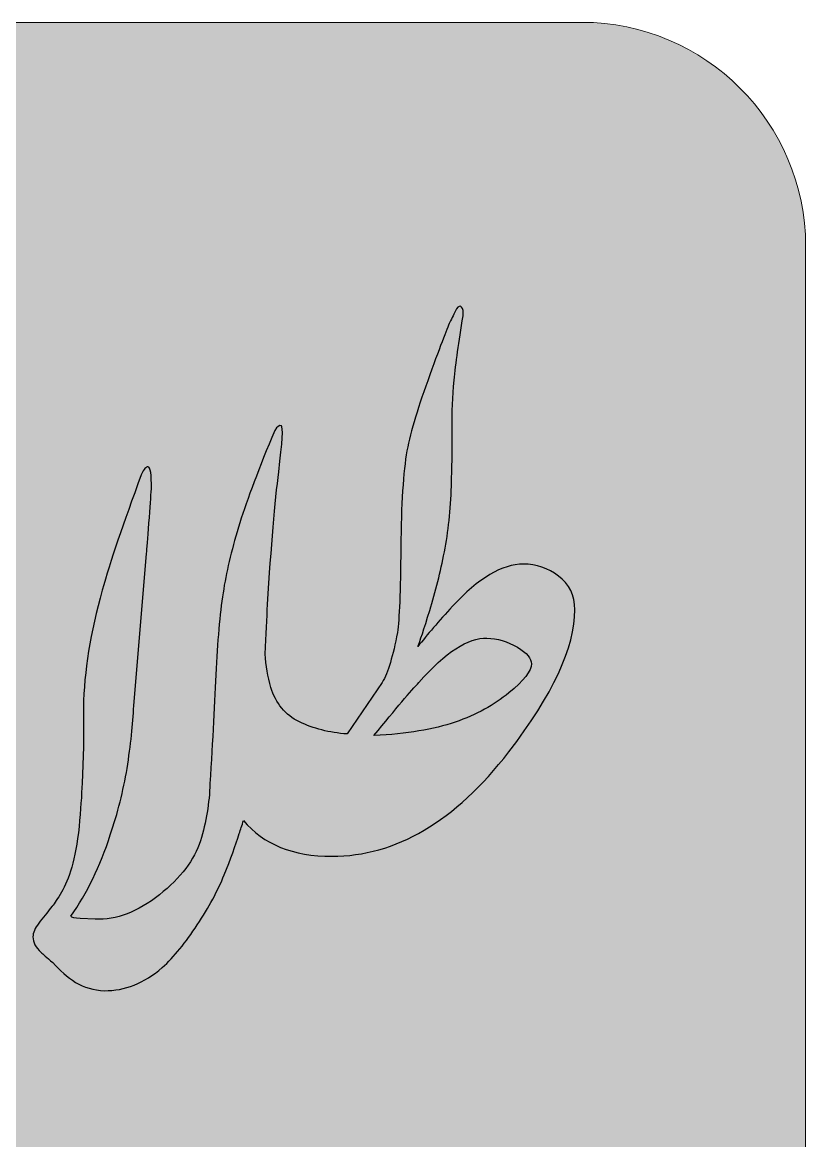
# Model space of a CAD drawing. Header units: millimetres. Extents: x -52.2 to -2.4, y -28.5 to 21.3.
# Drawn here: x -19.86 to -2.43, y -3.55 to 21.35 of the extents above; entities that cross this region are included whole.
import ezdxf

# ---------------------------------------------------------------- set-up
doc = ezdxf.new("R2010")
doc.units = ezdxf.units.MM
doc.header["$MEASUREMENT"] = 0
doc.layers.add('Layer 1', color=7, linetype='Continuous')

msp = doc.modelspace()

# ---------------------------------------------------------------- hatches: boundary and pattern name
at = {"layer": 'Layer 1', "true_color": 0xfff212}
h = msp.add_hatch(color=2, dxfattribs=at)
edge = h.paths.add_edge_path()
edge.add_spline(control_points=[(-47.2462, 21.3462), (-47.2462, 21.3462), (-7.406, 21.3462), (-7.406, 21.3462), (-4.667, 21.3462), (-2.4261, 19.1053), (-2.4261, 16.3663), (-2.4261, 16.3663), (-2.4261, -23.4739), (-2.4261, -23.4739), (-2.4261, -26.2129), (-4.667, -28.4538), (-7.406, -28.4538), (-7.406, -28.4538), (-47.2462, -28.4538), (-47.2462, -28.4538), (-49.9852, -28.4538), (-52.2261, -26.2129), (-52.2261, -23.4739), (-52.2261, -23.4739), (-52.2261, 16.3663), (-52.2261, 16.3663), (-52.2261, 19.1053), (-49.9852, 21.3462), (-47.2462, 21.3462)], knot_values=[0, 0, 0, 0, 0.125, 0.125, 0.125, 0.25, 0.25, 0.25, 0.375, 0.375, 0.375, 0.5, 0.5, 0.5, 0.625, 0.625, 0.625, 0.75, 0.75, 0.75, 0.875, 0.875, 0.875, 1, 1, 1, 1], degree=3, periodic=1)
at = {"layer": 'Layer 1', "true_color": 0x373435}
h = msp.add_hatch(color=250, dxfattribs=at)
edge = h.paths.add_edge_path()
edge.add_spline(control_points=[(-14.4076, 8.3873), (-14.4185, 8.0792), (-14.434, 7.7105), (-14.4568, 7.2812), (-14.4434, 7.0257), (-14.4009, 6.7766), (-14.3309, 6.5371), (-14.221, 6.1782), (-14.0103, 5.9227), (-13.6955, 5.7712), (-13.3835, 5.6197), (-13.03, 5.5305), (-12.6353, 5.5011), (-12.6353, 5.5011), (-11.8512, 6.65), (-11.8512, 6.65), (-11.7237, 6.8697), (-11.6109, 7.2409), (-11.5128, 7.7636), (-11.4712, 8.0456), (-11.4477, 8.6752), (-11.4388, 9.6462), (-11.4296, 10.6174), (-11.3853, 11.3389), (-11.302, 11.8081), (-11.2157, 12.2446), (-11.0465, 12.8055), (-10.794, 13.4945), (-10.5419, 14.1864), (-10.3874, 14.5875), (-10.3341, 14.6972), (-10.2777, 14.8071), (-10.233, 14.8959), (-10.1973, 14.9646), (-10.159, 15.0298), (-10.1202, 15.0415), (-10.0844, 15.0062), (-10.052, 14.9674), (-10.0399, 14.9022), (-10.052, 14.81), (-10.1497, 14.2251), (-10.2153, 13.747), (-10.2506, 13.3788), (-10.2865, 13.0105), (-10.3011, 12.6573), (-10.2953, 12.3215), (-10.2894, 11.9861), (-10.2953, 11.5526), (-10.313, 11.0211), (-10.3281, 10.4895), (-10.3816, 10.0025), (-10.4674, 9.5543), (-10.5566, 9.1086), (-10.6635, 8.6722), (-10.794, 8.2505), (-10.9249, 7.8258), (-11.0142, 7.5586), (-11.0583, 7.4488), (-10.8508, 7.7101), (-10.5925, 8.0102), (-10.2865, 8.3456), (-9.7044, 8.9723), (-9.1817, 9.2842), (-8.7096, 9.2842), (-8.4216, 9.2842), (-8.1602, 9.1949), (-7.9288, 9.0169), (-7.6851, 8.8414), (-7.5635, 8.5922), (-7.5635, 8.2686), (-7.5635, 7.4311), (-8.0533, 6.3769), (-9.0335, 5.0999), (-10.233, 3.5529), (-11.5487, 2.778), (-12.9737, 2.778), (-13.838, 2.778), (-14.4957, 3.0425), (-14.9421, 3.5739), (-14.9739, 3.4675), (-15.0046, 3.3706), (-15.0342, 3.2831), (-15.1175, 3.0218), (-15.2274, 2.7158), (-15.3696, 2.3651), (-15.5122, 2.0121), (-15.7114, 1.6409), (-15.9698, 1.252), (-16.2278, 0.8597), (-16.4862, 0.542), (-16.7476, 0.2988), (-17.1545, -0.0489), (-17.5851, -0.221), (-18.0362, -0.2151), (-18.274, -0.2033), (-18.4878, -0.144), (-18.6805, -0.0308), (-18.8591, 0.0908), (-19.0282, 0.2364), (-19.1856, 0.4116), (-19.3249, 0.5273), (-19.4111, 0.6013), (-19.444, 0.6372), (-19.5686, 0.747), (-19.6279, 0.8628), (-19.6279, 0.9848), (-19.6279, 1.0736), (-19.5833, 1.1746), (-19.4974, 1.2903), (-19.4111, 1.4002), (-19.3131, 1.5252), (-19.2003, 1.6645), (-19.1498, 1.733), (-19.0786, 1.837), (-18.9923, 1.9764), (-18.9066, 2.116), (-18.8291, 2.303), (-18.7639, 2.5348), (-18.6957, 2.7664), (-18.6423, 3.0659), (-18.6005, 3.4372), (-18.5677, 3.8142), (-18.5442, 4.1383), (-18.5324, 4.4055), (-18.5324, 4.4055), (-18.5055, 5.2131), (-18.5055, 5.2131), (-18.4995, 5.4922), (-18.4995, 5.7831), (-18.5055, 6.0919), (-18.4878, 6.8937), (-18.3481, 7.7606), (-18.0867, 8.7021), (-17.9087, 9.3347), (-17.6174, 10.1898), (-17.2168, 11.2676), (-17.1899, 11.3389), (-17.1603, 11.3864), (-17.1364, 11.41), (-17.1098, 11.4369), (-17.0892, 11.4515), (-17.0712, 11.4515), (-17.0118, 11.4457), (-16.9854, 11.2795), (-16.9912, 10.9559), (-17.003, 10.7984), (-17.0206, 10.5458), (-17.0446, 10.1986), (-17.0741, 9.8451), (-17.0922, 9.6166), (-17.0981, 9.5185), (-17.0981, 9.5185), (-17.3831, 6.1277), (-17.3831, 6.1277), (-17.4007, 5.7207), (-17.4512, 5.2573), (-17.5315, 4.735), (-17.6174, 4.23), (-17.7424, 3.7372), (-17.9057, 3.2562), (-18.1313, 2.5554), (-18.4255, 1.9497), (-18.7845, 1.4478), (-18.7668, 1.4124), (-18.6987, 1.3942), (-18.5766, 1.3942), (-18.5766, 1.3942), (-18.2441, 1.3767), (-18.2441, 1.3767), (-17.7689, 1.3589), (-17.2909, 1.5399), (-16.8127, 1.92), (-16.3347, 2.3), (-16.0321, 2.7011), (-15.9012, 3.1194), (-15.7707, 3.5411), (-15.6995, 3.9657), (-15.6874, 4.3962), (-15.628, 5.3765), (-15.5834, 6.2287), (-15.5481, 6.956), (-15.5122, 7.6866), (-15.4589, 8.2745), (-15.3818, 8.7287), (-15.3073, 9.1802), (-15.1857, 9.6731), (-15.0224, 10.2016), (-14.8562, 10.7331), (-14.5978, 11.4192), (-14.2443, 12.2592), (-14.1908, 12.3456), (-14.1403, 12.3813), (-14.0961, 12.3632), (-14.0544, 12.3456), (-14.075, 12.0071), (-14.1555, 11.3417), (-14.2383, 10.6768), (-14.3217, 9.6937), (-14.4076, 8.3873)], knot_values=[0, 0, 0, 0, 0.0151515, 0.0151515, 0.0151515, 0.030303, 0.030303, 0.030303, 0.0454545, 0.0454545, 0.0454545, 0.0606061, 0.0606061, 0.0606061, 0.0757576, 0.0757576, 0.0757576, 0.0909091, 0.0909091, 0.0909091, 0.1060606, 0.1060606, 0.1060606, 0.1212121, 0.1212121, 0.1212121, 0.1363636, 0.1363636, 0.1363636, 0.1515152, 0.1515152, 0.1515152, 0.1666667, 0.1666667, 0.1666667, 0.1818182, 0.1818182, 0.1818182, 0.1969697, 0.1969697, 0.1969697, 0.2121212, 0.2121212, 0.2121212, 0.2272727, 0.2272727, 0.2272727, 0.2424242, 0.2424242, 0.2424242, 0.2575758, 0.2575758, 0.2575758, 0.2727273, 0.2727273, 0.2727273, 0.2878788, 0.2878788, 0.2878788, 0.3030303, 0.3030303, 0.3030303, 0.3181818, 0.3181818, 0.3181818, 0.3333333, 0.3333333, 0.3333333, 0.3484848, 0.3484848, 0.3484848, 0.3636364, 0.3636364, 0.3636364, 0.3787879, 0.3787879, 0.3787879, 0.3939394, 0.3939394, 0.3939394, 0.4090909, 0.4090909, 0.4090909, 0.4242424, 0.4242424, 0.4242424, 0.4393939, 0.4393939, 0.4393939, 0.4545455, 0.4545455, 0.4545455, 0.469697, 0.469697, 0.469697, 0.4848485, 0.4848485, 0.4848485, 0.5, 0.5, 0.5, 0.5151515, 0.5151515, 0.5151515, 0.530303, 0.530303, 0.530303, 0.5454545, 0.5454545, 0.5454545, 0.5606061, 0.5606061, 0.5606061, 0.5757576, 0.5757576, 0.5757576, 0.5909091, 0.5909091, 0.5909091, 0.6060606, 0.6060606, 0.6060606, 0.6212121, 0.6212121, 0.6212121, 0.6363636, 0.6363636, 0.6363636, 0.6515152, 0.6515152, 0.6515152, 0.6666667, 0.6666667, 0.6666667, 0.6818182, 0.6818182, 0.6818182, 0.6969697, 0.6969697, 0.6969697, 0.7121212, 0.7121212, 0.7121212, 0.7272727, 0.7272727, 0.7272727, 0.7424242, 0.7424242, 0.7424242, 0.7575758, 0.7575758, 0.7575758, 0.7727273, 0.7727273, 0.7727273, 0.7878788, 0.7878788, 0.7878788, 0.8030303, 0.8030303, 0.8030303, 0.8181818, 0.8181818, 0.8181818, 0.8333333, 0.8333333, 0.8333333, 0.8484848, 0.8484848, 0.8484848, 0.8636364, 0.8636364, 0.8636364, 0.8787879, 0.8787879, 0.8787879, 0.8939394, 0.8939394, 0.8939394, 0.9090909, 0.9090909, 0.9090909, 0.9242424, 0.9242424, 0.9242424, 0.9393939, 0.9393939, 0.9393939, 0.9545455, 0.9545455, 0.9545455, 0.969697, 0.969697, 0.969697, 0.9848485, 0.9848485, 0.9848485, 1, 1, 1, 1], degree=3, periodic=1)
h = msp.add_hatch(color=250, dxfattribs=at)
edge = h.paths.add_edge_path()
edge.add_spline(control_points=[(-8.5285, 7.0657), (-8.5285, 7.1815), (-8.6325, 7.3035), (-8.8403, 7.4311), (-9.0689, 7.5646), (-9.2945, 7.6332), (-9.5204, 7.6332), (-9.9389, 7.6508), (-10.4409, 7.3212), (-11.0348, 6.65), (-11.2068, 6.469), (-11.5423, 6.0742), (-12.0356, 5.4653), (-11.3049, 5.5011), (-10.7022, 5.6021), (-10.23, 5.7653), (-9.7579, 5.9315), (-9.3572, 6.1483), (-9.0335, 6.4155), (-8.6977, 6.6858), (-8.5285, 6.9055), (-8.5285, 7.0657)], knot_values=[0, 0, 0, 0, 0.1428571, 0.1428571, 0.1428571, 0.2857143, 0.2857143, 0.2857143, 0.4285714, 0.4285714, 0.4285714, 0.5714286, 0.5714286, 0.5714286, 0.7142857, 0.7142857, 0.7142857, 0.8571429, 0.8571429, 0.8571429, 1, 1, 1, 1], degree=3, periodic=1)

# ---------------------------------------------------------------- linework, layer by layer
at = {"layer": 'Layer 1', "color": 250, "lineweight": 18}
msp.add_open_spline([(-47.2462, 21.3462), (-47.2462, 21.3462), (-7.406, 21.3462), (-7.406, 21.3462), (-4.667, 21.3462), (-2.4261, 19.1053), (-2.4261, 16.3663), (-2.4261, 16.3663), (-2.4261, -23.4739), (-2.4261, -23.4739), (-2.4261, -26.2129), (-4.667, -28.4538), (-7.406, -28.4538), (-7.406, -28.4538), (-47.2462, -28.4538), (-47.2462, -28.4538), (-49.9852, -28.4538), (-52.2261, -26.2129), (-52.2261, -23.4739), (-52.2261, -23.4739), (-52.2261, 16.3663), (-52.2261, 16.3663), (-52.2261, 19.1053), (-49.9852, 21.3462), (-47.2462, 21.3462)], degree=3, knots=[0, 0, 0, 0, 0.125, 0.125, 0.125, 0.25, 0.25, 0.25, 0.375, 0.375, 0.375, 0.5, 0.5, 0.5, 0.625, 0.625, 0.625, 0.75, 0.75, 0.75, 0.875, 0.875, 0.875, 1, 1, 1, 1], dxfattribs=at)
at = {"layer": 'Layer 1', "color": 250}
for points, knots in [([(-14.4076, 8.3873), (-14.4185, 8.0792), (-14.434, 7.7105), (-14.4568, 7.2812), (-14.4434, 7.0257), (-14.4009, 6.7766), (-14.3309, 6.5371), (-14.221, 6.1782), (-14.0103, 5.9227), (-13.6955, 5.7712), (-13.3835, 5.6197), (-13.03, 5.5305), (-12.6353, 5.5011), (-12.6353, 5.5011), (-11.8512, 6.65), (-11.8512, 6.65), (-11.7237, 6.8697), (-11.6109, 7.2409), (-11.5128, 7.7636), (-11.4712, 8.0456), (-11.4477, 8.6752), (-11.4388, 9.6462), (-11.4296, 10.6174), (-11.3853, 11.3389), (-11.302, 11.8081), (-11.2157, 12.2446), (-11.0465, 12.8055), (-10.794, 13.4945), (-10.5419, 14.1864), (-10.3874, 14.5875), (-10.3341, 14.6972), (-10.2777, 14.8071), (-10.233, 14.8959), (-10.1973, 14.9646), (-10.159, 15.0298), (-10.1202, 15.0415), (-10.0844, 15.0062), (-10.052, 14.9674), (-10.0399, 14.9022), (-10.052, 14.81), (-10.1497, 14.2251), (-10.2153, 13.747), (-10.2506, 13.3788), (-10.2865, 13.0105), (-10.3011, 12.6573), (-10.2953, 12.3215), (-10.2894, 11.9861), (-10.2953, 11.5526), (-10.313, 11.0211), (-10.3281, 10.4895), (-10.3816, 10.0025), (-10.4674, 9.5543), (-10.5566, 9.1086), (-10.6635, 8.6722), (-10.794, 8.2505), (-10.9249, 7.8258), (-11.0142, 7.5586), (-11.0583, 7.4488), (-10.8508, 7.7101), (-10.5925, 8.0102), (-10.2865, 8.3456), (-9.7044, 8.9723), (-9.1817, 9.2842), (-8.7096, 9.2842), (-8.4216, 9.2842), (-8.1602, 9.1949), (-7.9288, 9.0169), (-7.6851, 8.8414), (-7.5635, 8.5922), (-7.5635, 8.2686), (-7.5635, 7.4311), (-8.0533, 6.3769), (-9.0335, 5.0999), (-10.233, 3.5529), (-11.5487, 2.778), (-12.9737, 2.778), (-13.838, 2.778), (-14.4957, 3.0425), (-14.9421, 3.5739), (-14.9739, 3.4675), (-15.0046, 3.3706), (-15.0342, 3.2831), (-15.1175, 3.0218), (-15.2274, 2.7158), (-15.3696, 2.3651), (-15.5122, 2.0121), (-15.7114, 1.6409), (-15.9698, 1.252), (-16.2278, 0.8597), (-16.4862, 0.542), (-16.7476, 0.2988), (-17.1545, -0.0489), (-17.5851, -0.221), (-18.0362, -0.2151), (-18.274, -0.2033), (-18.4878, -0.144), (-18.6805, -0.0308), (-18.8591, 0.0908), (-19.0282, 0.2364), (-19.1856, 0.4116), (-19.3249, 0.5273), (-19.4111, 0.6013), (-19.444, 0.6372), (-19.5686, 0.747), (-19.6279, 0.8628), (-19.6279, 0.9848), (-19.6279, 1.0736), (-19.5833, 1.1746), (-19.4974, 1.2903), (-19.4111, 1.4002), (-19.3131, 1.5252), (-19.2003, 1.6645), (-19.1498, 1.733), (-19.0786, 1.837), (-18.9923, 1.9764), (-18.9066, 2.116), (-18.8291, 2.303), (-18.7639, 2.5348), (-18.6957, 2.7664), (-18.6423, 3.0659), (-18.6005, 3.4372), (-18.5677, 3.8142), (-18.5442, 4.1383), (-18.5324, 4.4055), (-18.5324, 4.4055), (-18.5055, 5.2131), (-18.5055, 5.2131), (-18.4995, 5.4922), (-18.4995, 5.7831), (-18.5055, 6.0919), (-18.4878, 6.8937), (-18.3481, 7.7606), (-18.0867, 8.7021), (-17.9087, 9.3347), (-17.6174, 10.1898), (-17.2168, 11.2676), (-17.1899, 11.3389), (-17.1603, 11.3864), (-17.1364, 11.41), (-17.1098, 11.4369), (-17.0892, 11.4515), (-17.0712, 11.4515), (-17.0118, 11.4457), (-16.9854, 11.2795), (-16.9912, 10.9559), (-17.003, 10.7984), (-17.0206, 10.5458), (-17.0446, 10.1986), (-17.0741, 9.8451), (-17.0922, 9.6166), (-17.0981, 9.5185), (-17.0981, 9.5185), (-17.3831, 6.1277), (-17.3831, 6.1277), (-17.4007, 5.7207), (-17.4512, 5.2573), (-17.5315, 4.735), (-17.6174, 4.23), (-17.7424, 3.7372), (-17.9057, 3.2562), (-18.1313, 2.5554), (-18.4255, 1.9497), (-18.7845, 1.4478), (-18.7668, 1.4124), (-18.6987, 1.3942), (-18.5766, 1.3942), (-18.5766, 1.3942), (-18.2441, 1.3767), (-18.2441, 1.3767), (-17.7689, 1.3589), (-17.2909, 1.5399), (-16.8127, 1.92), (-16.3347, 2.3), (-16.0321, 2.7011), (-15.9012, 3.1194), (-15.7707, 3.5411), (-15.6995, 3.9657), (-15.6874, 4.3962), (-15.628, 5.3765), (-15.5834, 6.2287), (-15.5481, 6.956), (-15.5122, 7.6866), (-15.4589, 8.2745), (-15.3818, 8.7287), (-15.3073, 9.1802), (-15.1857, 9.6731), (-15.0224, 10.2016), (-14.8562, 10.7331), (-14.5978, 11.4192), (-14.2443, 12.2592), (-14.1908, 12.3456), (-14.1403, 12.3813), (-14.0961, 12.3632), (-14.0544, 12.3456), (-14.075, 12.0071), (-14.1555, 11.3417), (-14.2383, 10.6768), (-14.3217, 9.6937), (-14.4076, 8.3873)], [0, 0, 0, 0, 0.0151515, 0.0151515, 0.0151515, 0.030303, 0.030303, 0.030303, 0.0454545, 0.0454545, 0.0454545, 0.0606061, 0.0606061, 0.0606061, 0.0757576, 0.0757576, 0.0757576, 0.0909091, 0.0909091, 0.0909091, 0.1060606, 0.1060606, 0.1060606, 0.1212121, 0.1212121, 0.1212121, 0.1363636, 0.1363636, 0.1363636, 0.1515152, 0.1515152, 0.1515152, 0.1666667, 0.1666667, 0.1666667, 0.1818182, 0.1818182, 0.1818182, 0.1969697, 0.1969697, 0.1969697, 0.2121212, 0.2121212, 0.2121212, 0.2272727, 0.2272727, 0.2272727, 0.2424242, 0.2424242, 0.2424242, 0.2575758, 0.2575758, 0.2575758, 0.2727273, 0.2727273, 0.2727273, 0.2878788, 0.2878788, 0.2878788, 0.3030303, 0.3030303, 0.3030303, 0.3181818, 0.3181818, 0.3181818, 0.3333333, 0.3333333, 0.3333333, 0.3484848, 0.3484848, 0.3484848, 0.3636364, 0.3636364, 0.3636364, 0.3787879, 0.3787879, 0.3787879, 0.3939394, 0.3939394, 0.3939394, 0.4090909, 0.4090909, 0.4090909, 0.4242424, 0.4242424, 0.4242424, 0.4393939, 0.4393939, 0.4393939, 0.4545455, 0.4545455, 0.4545455, 0.469697, 0.469697, 0.469697, 0.4848485, 0.4848485, 0.4848485, 0.5, 0.5, 0.5, 0.5151515, 0.5151515, 0.5151515, 0.530303, 0.530303, 0.530303, 0.5454545, 0.5454545, 0.5454545, 0.5606061, 0.5606061, 0.5606061, 0.5757576, 0.5757576, 0.5757576, 0.5909091, 0.5909091, 0.5909091, 0.6060606, 0.6060606, 0.6060606, 0.6212121, 0.6212121, 0.6212121, 0.6363636, 0.6363636, 0.6363636, 0.6515152, 0.6515152, 0.6515152, 0.6666667, 0.6666667, 0.6666667, 0.6818182, 0.6818182, 0.6818182, 0.6969697, 0.6969697, 0.6969697, 0.7121212, 0.7121212, 0.7121212, 0.7272727, 0.7272727, 0.7272727, 0.7424242, 0.7424242, 0.7424242, 0.7575758, 0.7575758, 0.7575758, 0.7727273, 0.7727273, 0.7727273, 0.7878788, 0.7878788, 0.7878788, 0.8030303, 0.8030303, 0.8030303, 0.8181818, 0.8181818, 0.8181818, 0.8333333, 0.8333333, 0.8333333, 0.8484848, 0.8484848, 0.8484848, 0.8636364, 0.8636364, 0.8636364, 0.8787879, 0.8787879, 0.8787879, 0.8939394, 0.8939394, 0.8939394, 0.9090909, 0.9090909, 0.9090909, 0.9242424, 0.9242424, 0.9242424, 0.9393939, 0.9393939, 0.9393939, 0.9545455, 0.9545455, 0.9545455, 0.969697, 0.969697, 0.969697, 0.9848485, 0.9848485, 0.9848485, 1, 1, 1, 1]), ([(-8.5285, 7.0657), (-8.5285, 7.1815), (-8.6325, 7.3035), (-8.8403, 7.4311), (-9.0689, 7.5646), (-9.2945, 7.6332), (-9.5204, 7.6332), (-9.9389, 7.6508), (-10.4409, 7.3212), (-11.0348, 6.65), (-11.2068, 6.469), (-11.5423, 6.0742), (-12.0356, 5.4653), (-11.3049, 5.5011), (-10.7022, 5.6021), (-10.23, 5.7653), (-9.7579, 5.9315), (-9.3572, 6.1483), (-9.0335, 6.4155), (-8.6977, 6.6858), (-8.5285, 6.9055), (-8.5285, 7.0657)], [0, 0, 0, 0, 0.1428571, 0.1428571, 0.1428571, 0.2857143, 0.2857143, 0.2857143, 0.4285714, 0.4285714, 0.4285714, 0.5714286, 0.5714286, 0.5714286, 0.7142857, 0.7142857, 0.7142857, 0.8571429, 0.8571429, 0.8571429, 1, 1, 1, 1])]:
    msp.add_open_spline(points, degree=3, knots=knots, dxfattribs=at)

doc.saveas('drawing.dxf')
